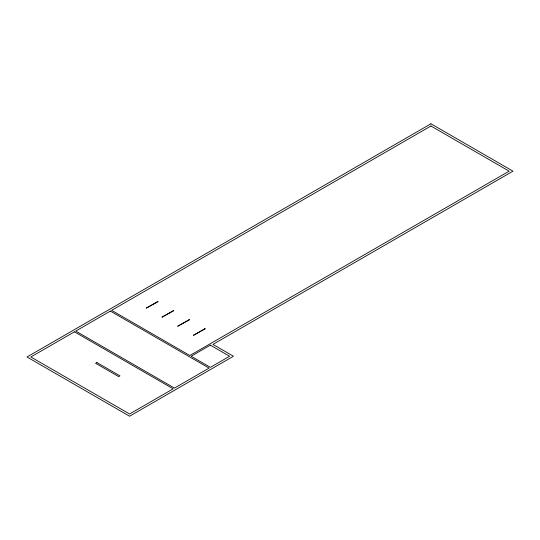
<?xml version="1.0" encoding="UTF-8"?>
<svg xmlns="http://www.w3.org/2000/svg" width="540" height="540" viewBox="0 0 540 540"><rect width="100%" height="100%" fill="white"/><g stroke="black" fill="none" stroke-linecap="round" stroke-linejoin="round"><path stroke-width="0.81" d="M430.933 123.782L27 356.987L129.587 416.219L233.456 356.252L212.935 344.405L513 171.167L430.933 123.782M74.446 331.817L30.848 356.987L129.587 413.998L173.185 388.827L74.446 331.817M110.349 311.087L75.728 331.081L174.467 388.085L209.088 368.098L110.349 311.087M430.933 126.002L111.632 310.351L189.857 355.509L509.152 171.167L430.933 126.002M157.795 301.462L146.259 308.131L158.119 301.651L157.795 301.462M173.502 310.534L161.966 317.196L173.826 310.716L173.502 310.534M96.889 362.543L95.607 363.285L118.685 376.61L119.968 375.867L96.889 362.543M189.216 319.606L177.674 326.268L189.533 319.788L189.216 319.606M204.923 328.671L193.381 335.333L205.241 328.86L204.923 328.671M210.371 345.148L191.14 356.252L210.371 367.355L229.608 356.252L210.371 345.148"/></g></svg>
